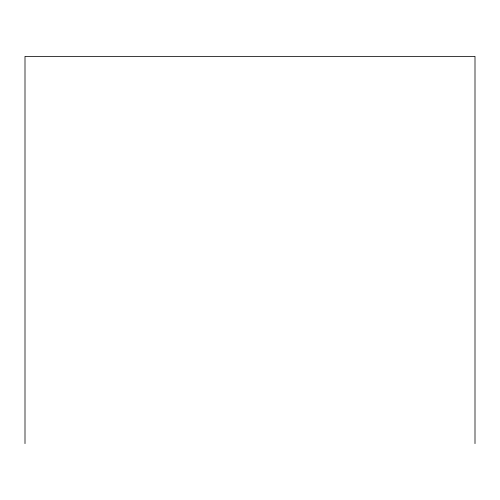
<?xml version="1.0" encoding="UTF-8"?>
<svg xmlns="http://www.w3.org/2000/svg" width="500" height="500" viewBox="0 0 500 500"><rect width="100%" height="100%" fill="white"/><g stroke="black" fill="none" stroke-linecap="round" stroke-linejoin="round"><path stroke-width="0.75" d="M475 443.625L475 56.375L25 56.375L25 443.625"/></g></svg>
